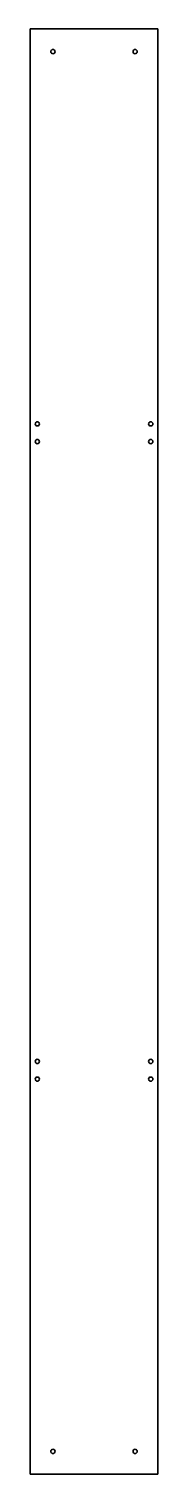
# Model space of a CAD drawing. Header units: millimetres. Extents: x 5 to 185, y -2045 to -5.
import ezdxf

# ---------------------------------------------------------------- set-up
doc = ezdxf.new("R2010")
doc.units = ezdxf.units.MM
doc.header["$MEASUREMENT"] = 0
doc.layers.add('Layer 1', color=7, linetype='Continuous')

# ---------------------------------------------------------------- blocks, each defined once
blk = doc.blocks.new('block 3')
at = {"layer": 'Layer 1', "color": 250, "lineweight": 35, "true_color": 0x1c1c1b}
for points in [[(37.1, -40.2), (38.7, -40.2), (40.1, -38.8), (40.1, -37.2), (40.1, -35.5), (38.7, -34.2), (37.1, -34.2), (35.4, -34.2), (34.1, -35.5), (34.1, -37.2), (34.1, -38.8), (35.4, -40.2), (37.1, -40.2)], [(153.1, -40.2), (151.4, -40.2), (150.1, -38.8), (150.1, -37.2), (150.1, -35.5), (151.4, -34.2), (153.1, -34.2), (154.7, -34.2), (156.1, -35.5), (156.1, -37.2), (156.1, -38.8), (154.7, -40.2), (153.1, -40.2)], [(18.1, -562.7), (18.1, -564.3), (16.7, -565.7), (15.1, -565.7), (13.4, -565.7), (12.1, -564.3), (12.1, -562.7), (12.1, -561), (13.4, -559.7), (15.1, -559.7), (16.7, -559.7), (18.1, -561), (18.1, -562.7)], [(178.1, -562.7), (178.1, -564.3), (176.7, -565.7), (175.1, -565.7), (173.4, -565.7), (172.1, -564.3), (172.1, -562.7), (172.1, -561), (173.4, -559.7), (175.1, -559.7), (176.7, -559.7), (178.1, -561), (178.1, -562.7)], [(18.1, -587.7), (18.1, -589.3), (16.7, -590.7), (15.1, -590.7), (13.4, -590.7), (12.1, -589.3), (12.1, -587.7), (12.1, -586), (13.4, -584.7), (15.1, -584.7), (16.7, -584.7), (18.1, -586), (18.1, -587.7)], [(178.1, -587.7), (178.1, -589.3), (176.7, -590.7), (175.1, -590.7), (173.4, -590.7), (172.1, -589.3), (172.1, -587.7), (172.1, -586), (173.4, -584.7), (175.1, -584.7), (176.7, -584.7), (178.1, -586), (178.1, -587.7)], [(18.1, -1462.7), (18.1, -1464.3), (16.7, -1465.7), (15.1, -1465.7), (13.4, -1465.7), (12.1, -1464.3), (12.1, -1462.7), (12.1, -1461), (13.4, -1459.7), (15.1, -1459.7), (16.7, -1459.7), (18.1, -1461), (18.1, -1462.7)], [(178.1, -1462.7), (178.1, -1464.3), (176.7, -1465.7), (175.1, -1465.7), (173.4, -1465.7), (172.1, -1464.3), (172.1, -1462.7), (172.1, -1461), (173.4, -1459.7), (175.1, -1459.7), (176.7, -1459.7), (178.1, -1461), (178.1, -1462.7)], [(18.1, -1487.7), (18.1, -1489.3), (16.7, -1490.7), (15.1, -1490.7), (13.4, -1490.7), (12.1, -1489.3), (12.1, -1487.7), (12.1, -1486), (13.4, -1484.7), (15.1, -1484.7), (16.7, -1484.7), (18.1, -1486), (18.1, -1487.7)], [(178.1, -1487.7), (178.1, -1489.3), (176.7, -1490.7), (175.1, -1490.7), (173.4, -1490.7), (172.1, -1489.3), (172.1, -1487.7), (172.1, -1486), (173.4, -1484.7), (175.1, -1484.7), (176.7, -1484.7), (178.1, -1486), (178.1, -1487.7)], [(37.1, -2010.2), (38.7, -2010.2), (40.1, -2011.5), (40.1, -2013.2), (40.1, -2014.8), (38.7, -2016.2), (37.1, -2016.2), (35.4, -2016.2), (34.1, -2014.8), (34.1, -2013.2), (34.1, -2011.5), (35.4, -2010.2), (37.1, -2010.2)], [(153.1, -2010.2), (151.4, -2010.2), (150.1, -2011.5), (150.1, -2013.2), (150.1, -2014.8), (151.4, -2016.2), (153.1, -2016.2), (154.7, -2016.2), (156.1, -2014.8), (156.1, -2013.2), (156.1, -2011.5), (154.7, -2010.2), (153.1, -2010.2)]]:
    blk.add_open_spline(points, degree=3, knots=[0, 0, 0, 0, 1, 1, 1, 2, 2, 2, 3, 3, 3, 4, 4, 4, 4], dxfattribs=at)
blk = doc.blocks.new('block 2')
at = {"layer": 'Layer 1', "color": 250, "lineweight": 35, "true_color": 0x1c1c1b}
blk.add_lwpolyline([(185.1, -2045.2), (5.1, -2045.2), (5.1, -5.2), (185.1, -5.2), (185.1, -2045.2)], dxfattribs=at)
at = {"layer": 'Layer 1'}
blk.add_blockref('block 3', (0, 0), dxfattribs=at)

msp = doc.modelspace()

# ---------------------------------------------------------------- block references
at = {"layer": 'Layer 1'}
msp.add_blockref('block 2', (0, 0), dxfattribs=at)

doc.saveas('drawing.dxf')
